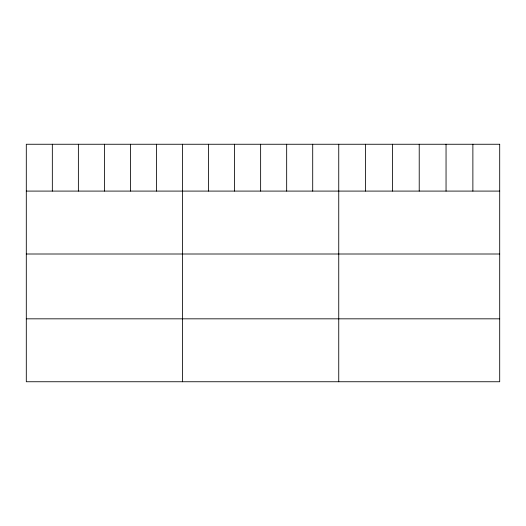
<?xml version="1.0" encoding="UTF-8"?>
<svg xmlns="http://www.w3.org/2000/svg" width="526" height="526" viewBox="0 0 526 526"><rect width="100%" height="100%" fill="white"/><g stroke="black" fill="none" stroke-linecap="round" stroke-linejoin="round"><path stroke-width="0.79" d="M26.3 191.089L499.7 191.089M26.3 254.005L499.7 254.005M26.3 318.828L499.7 318.828M472.874 144.256L472.874 191.089M446.048 144.256L446.048 191.089M419.222 144.256L419.222 191.089M392.396 144.256L392.396 191.089M365.57 144.256L365.57 191.089M338.744 144.256L338.744 381.745M312.707 144.256L312.707 191.089M286.67 144.256L286.67 191.089M260.633 144.256L260.633 191.089M234.596 144.256L234.596 191.089M208.559 144.256L208.559 191.089M182.522 144.256L182.522 381.745M156.485 144.256L156.485 191.089M130.448 144.256L130.448 191.089M104.411 144.256L104.411 191.089M78.374 144.256L78.374 191.089M52.337 144.256L52.337 191.089M499.7 144.256L26.3 144.256L26.3 381.745L499.7 381.745L499.7 144.256"/></g></svg>
